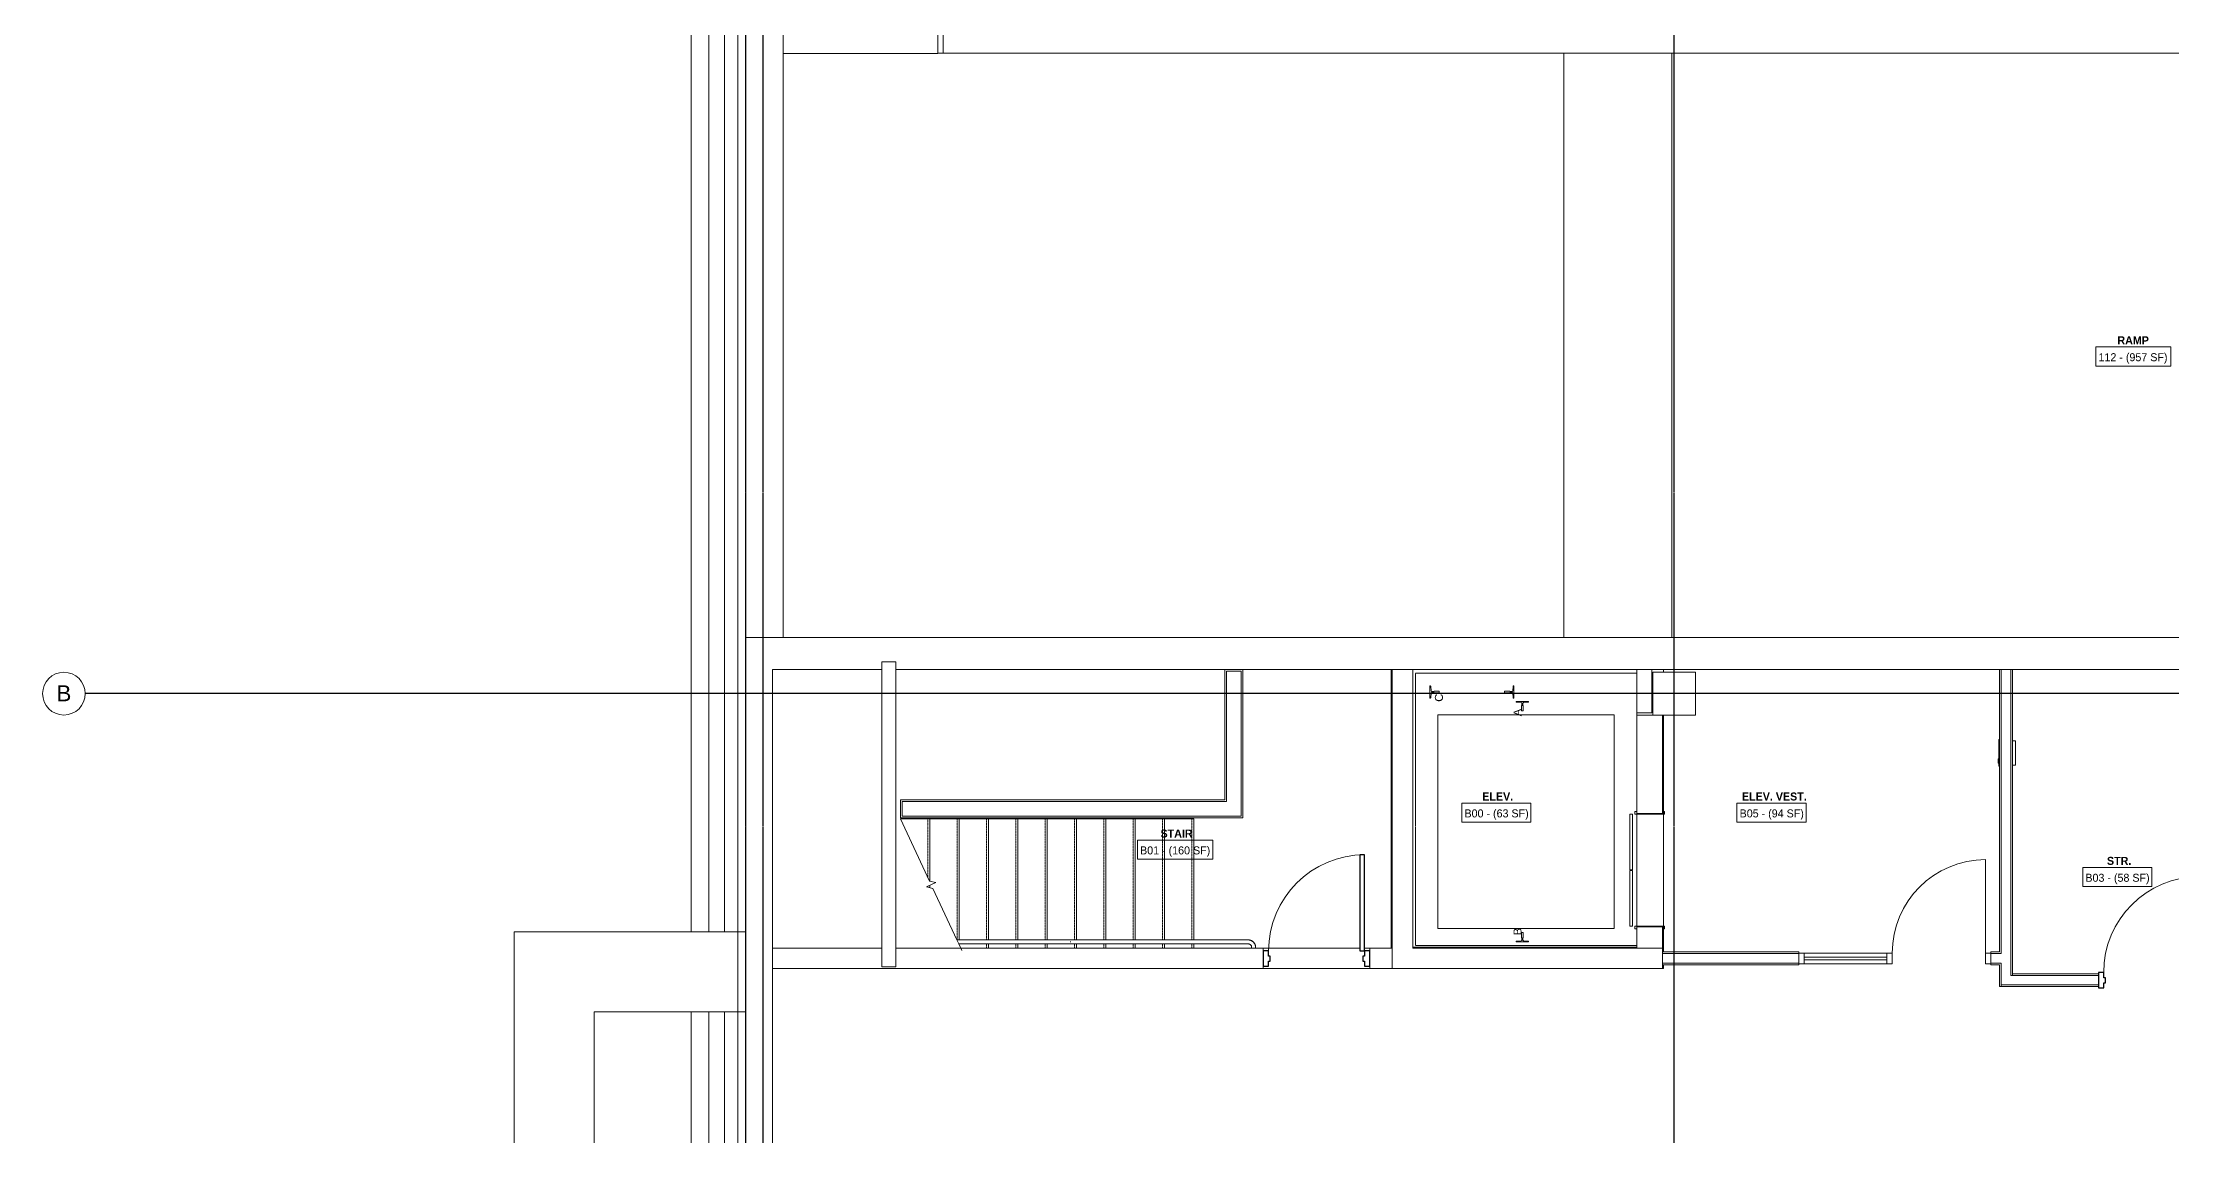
# Model space of a CAD drawing. Header units: inches. Extents: x -4093 to -1777, y 9773 to 12264.
# Drawn here: x -4093 to -3295, y 11370 to 11779 of the extents above; entities that cross this region are included whole.
import ezdxf

# ---------------------------------------------------------------- set-up
doc = ezdxf.new("R2010")
doc.units = ezdxf.units.IN
doc.header["$MEASUREMENT"] = 0
for name, pattern in [('Dash', [0.25, 0.125, -0.125]), ('Grid Line 1_2_', [0.875, 0.5, -0.125, 0.125, -0.125]), ('Overhead 1_16_', [0.101562, 0.0625, -0.039062])]:
    doc.linetypes.add(name, pattern=pattern)
for name, color, linetype, lineweight in [('0-1', 7, 'Continuous', 5), ('0-2', 7, 'Continuous', 9), ('0-3', 8, 'Continuous', 9), ('0-4', 165, 'Continuous', 5), ('A-ANNO-NOTE', 131, 'Continuous', 9), ('A-AREA-IDEN', 2, 'Continuous', 9), ('A-DETL-GENF-1', 7, 'Continuous', 9), ('A-DETL-GENF-HDLN-1', 7, 'Dash', 9), ('A-DOOR-1', 10, 'Continuous', 30), ('A-DOOR-2', 7, 'Continuous', 9), ('A-DOOR-FRAM-1', 10, 'Continuous', 30), ('A-FLOR-1', 7, 'Continuous', 9), ('A-FLOR-2', 192, 'Continuous', 9), ('A-FLOR-HRAL-1', 7, 'Continuous', 9), ('A-GLAZ-CURT-1', 7, 'Continuous', 9), ('A-GLAZ-CWMG-1', 7, 'Continuous', 9), ('A-WALL-1', 250, 'Continuous', 18), ('A-WALL-2', 7, 'Continuous', 9), ('E-FIRE-1', 7, 'Continuous', 9), ('I-WALL-1', 7, 'Continuous', 9), ('Q-SPCQ-1', 7, 'Continuous', 9), ('S-BEAM-1', 7, 'Continuous', 9), ('S-COLS-1', 7, 'Continuous', 9), ('S-FNDN-1', 7, 'Continuous', 9), ('S-FNDN-2', 32, 'Continuous', 9), ('S-GRID-1', 1, 'Grid Line 1_2_', 30), ('S-GRID-IDEN', 1, 'Continuous', 9), ('S-GRID-IDEN-1', 147, 'Continuous', 9), ('S-STRS-1', 7, 'Continuous', 9), ('S-STRS-2', 7, 'Overhead 1_16_', 9), ('S-STRS-MBND-1', 7, 'Continuous', 9)]:
    doc.layers.add(name, color=color, linetype=linetype, lineweight=lineweight)
doc.styles.add('Arial', font='arial.ttf', dxfattribs={"height": 3})
doc.styles.add('Arial_1', font='arial.ttf', dxfattribs={"height": 6})
doc.styles.add('Century Gothic', font='ufonts.com_century-gothic.ttf', dxfattribs={"height": 3})
doc.styles.add('Century Gothic_B', font='GOTHICB.TTF', dxfattribs={"height": 3})

# ---------------------------------------------------------------- blocks, each defined once
blk = doc.blocks.new('HOLLOW METAL - HM - METAL LEAF - 3-0 x 7-0-2191985-BACKGROUND - BASEMENT')
at = {"layer": 'A-DOOR-1'}
for p, q in [((18, 39.125), (16.25, 39.125)), ((16.25, 39.125), (16.25, 3.125)), ((18, 3.125), (18, 39.125)), ((16.25, 3.125), (18, 3.125))]:
    blk.add_line(p, q, dxfattribs=at)
at = {"layer": 'A-DOOR-2'}
blk.add_arc((18, 3.125), 36, 90, 180, dxfattribs=at)
at = {"layer": 'A-DOOR-FRAM-1'}
for p, q in [((-18, 3.125), (-20, 3.125)), ((-20, 3.125), (-20, -2.625)), ((-18, 1.1875), (-18, 3.125)), ((-17.375, 1.1875), (-18, 1.1875)), ((-17.375, -0.6875), (-17.375, 1.1875)), ((18, 1.1875), (17.375, 1.1875)), ((17.375, 1.1875), (17.375, -0.6875)), ((18, 3.125), (18, 1.1875)), ((20, 3.125), (18, 3.125)), ((20, -2.625), (20, 3.125)), ((-20, -2.625), (-18, -2.625)), ((-18, -2.625), (-18, -0.6875)), ((-18, -0.6875), (-17.375, -0.6875)), ((17.375, -0.6875), (18, -0.6875)), ((18, -0.6875), (18, -2.625)), ((18, -2.625), (20, -2.625))]:
    blk.add_line(p, q, dxfattribs=at)
blk = doc.blocks.new('104416 - Fire Extinguishers - Wall - Class A - Light - 2A-2357646-BACKGROUND - BASEMENT')
at = {"layer": 'E-FIRE-1'}
for p, q in [((13.19, 2.69), (13.19, 2.44)), ((23.19, 2.69), (13.19, 2.69)), ((13.19, 2.69), (23.19, 2.69)), ((13.19, 2.69), (13.19, 2.44)), ((14.41, 2.94), (14.44, 2.94)), ((14.41, 2.69), (14.41, 2.94)), ((14.44, 2.94), (14.84, 2.94)), ((14.44, 2.69), (14.44, 2.94)), ((14.84, 2.94), (15.03, 2.94)), ((14.84, 2.69), (14.84, 2.94)), ((15.03, 2.94), (15.11, 2.94)), ((15.03, 2.69), (15.03, 2.94)), ((15.11, 2.94), (15.24, 2.94)), ((15.11, 2.69), (15.11, 2.94)), ((15.24, 2.94), (15.51, 2.94)), ((15.24, 2.69), (15.24, 2.94)), ((15.51, 2.94), (15.73, 2.94)), ((15.51, 2.69), (15.51, 2.94)), ((15.73, 2.94), (15.87, 2.94)), ((15.73, 2.69), (15.73, 2.94)), ((15.87, 2.94), (15.91, 2.94)), ((15.87, 2.69), (15.87, 2.94)), ((15.91, 2.94), (15.94, 2.94)), ((15.91, 2.69), (15.91, 2.94)), ((15.94, 2.69), (15.94, 2.94)), ((23.19, 2.44), (23.19, 2.69)), ((23.19, 2.44), (23.19, 2.69)), ((13.63, -3.56), (13.63, -2.44)), ((22.75, -3.56), (13.63, -3.56)), ((22.75, -2.44), (22.75, -3.56))]:
    blk.add_line(p, q, dxfattribs=at)
blk = doc.blocks.new('System Panel - Glazed - 1HR-2359082-BACKGROUND - BASEMENT')
at = {"layer": 'A-GLAZ-CURT-1'}
for p, q in [((15.5, 0.5), (-15.5, 0.5)), ((-15.5, 0.5), (-15.5, -0.5)), ((15.5, -0.5), (15.5, 0.5)), ((-15.5, -0.5), (15.5, -0.5))]:
    blk.add_line(p, q, dxfattribs=at)
blk = doc.blocks.new('Rectangular Mullion - 2_ x 4_ - INTERIOR - 1HR RATED-2359107-BACKGROUND - BASEMENT')
at = {"layer": 'A-GLAZ-CWMG-1'}
for p, q in [((-2, 2), (0, 2)), ((-2, -2), (-2, 2)), ((0, 2), (0, -2)), ((0, -2), (-2, -2))]:
    blk.add_line(p, q, dxfattribs=at)
blk = doc.blocks.new('Rectangular Mullion - 2_ x 4_ - INTERIOR - 1HR RATED-2359084-BACKGROUND - BASEMENT')
at = {"layer": 'A-GLAZ-CWMG-1'}
for p, q in [((0, 2), (-2, 2)), ((-2, 2), (-2, -2)), ((0, -2), (0, 2)), ((-2, -2), (0, -2))]:
    blk.add_line(p, q, dxfattribs=at)
blk = doc.blocks.new('STOREFRONT DOOR - ALUM_ STILE W_ GLASS INSET - 1HR-2388335-BACKGROUND - BASEMENT')
at = {"layer": 'A-DOOR-2'}
blk.add_line((-17.5, -2), (-17.5, -37), dxfattribs=at)
blk.add_arc((-17.5, -2), 35, 270, 360, dxfattribs=at)
blk = doc.blocks.new('Rectangular Mullion - 2_ x 4_ - INTERIOR - 1HR RATED-2359079-BACKGROUND - BASEMENT')
at = {"layer": 'A-GLAZ-CWMG-1'}
for p, q in [((-1, 2), (1, 2)), ((-1, -2), (-1, 2)), ((1, 2), (1, -2)), ((1, -2), (-1, -2))]:
    blk.add_line(p, q, dxfattribs=at)
blk = doc.blocks.new('Rectangular Mullion - 2_ x 4_ - INTERIOR - 1HR RATED-2359081-BACKGROUND - BASEMENT')
at = {"layer": 'A-GLAZ-CWMG-1'}
for p, q in [((-3401.54, 11438), (-3432.54, 11438)), ((-3401.54, 11434), (-3432.54, 11434))]:
    blk.add_line(p, q, dxfattribs=at)
blk = doc.blocks.new('CTR - 1st Phase - Common Walls_rvt-1-BACKGROUND - BASEMENT')
at = {"layer": 'A-WALL-1'}
for p, q in [((-3358.71, 11437.81), (-3358.71, 11544.19)), ((-3355.09, 11429.55), (-3355.09, 11544.19)), ((-3434.54, 11437.81), (-3485.7, 11437.81)), ((-3359.34, 11437.81), (-3362.54, 11437.81)), ((-3358.71, 11437.81), (-3359.34, 11437.81)), ((-3434.54, 11434.19), (-3485.7, 11434.19)), ((-3359.34, 11434.19), (-3362.54, 11434.19)), ((-3358.71, 11434.19), (-3359.34, 11434.19)), ((-3358.71, 11426.05), (-3358.71, 11434.19)), ((-3354.46, 11429.55), (-3355.09, 11429.55)), ((-3354.46, 11430.18), (-3354.46, 11429.55)), ((-3322.27, 11429.55), (-3354.46, 11429.55)), ((-3358.71, 11425.43), (-3358.71, 11426.05)), ((-3355.09, 11426.05), (-3358.71, 11426.05)), ((-3358.71, 11425.43), (-3358.71, 11426.05)), ((-3354.46, 11426.05), (-3355.09, 11426.05)), ((-3322.27, 11426.05), (-3354.46, 11426.05))]:
    blk.add_line(p, q, dxfattribs=at)
at = {"layer": 'I-WALL-1'}
for p, q in [((-3359.34, 11544.19), (-3359.34, 11438.44)), ((-3354.46, 11544.19), (-3359.34, 11544.19)), ((-3354.46, 11430.18), (-3354.46, 11544.19)), ((-3434.54, 11438.44), (-3485.7, 11438.44)), ((-3485.7, 11438.44), (-3485.7, 11433.56)), ((-3434.54, 11433.56), (-3434.54, 11438.44)), ((-3359.34, 11438.44), (-3362.54, 11438.44)), ((-3362.54, 11438.44), (-3362.54, 11433.56)), ((-3485.7, 11433.56), (-3434.54, 11433.56)), ((-3362.54, 11433.56), (-3359.34, 11433.56)), ((-3359.34, 11433.56), (-3359.34, 11425.43)), ((-3322.27, 11430.18), (-3354.46, 11430.18)), ((-3359.34, 11425.43), (-3358.71, 11425.43)), ((-3358.71, 11425.43), (-3354.46, 11425.43)), ((-3354.46, 11425.43), (-3322.27, 11425.43))]:
    blk.add_line(p, q, dxfattribs=at)
at = {"layer": '0-2'}
for name, p, rotation in [('104416 - Fire Extinguishers - Wall - Class A - Light - 2A-2357646-BACKGROUND - BASEMENT', (-3356.9, 11494.8), 90), ('STOREFRONT DOOR - ALUM_ STILE W_ GLASS INSET - 1HR-2388335-BACKGROUND - BASEMENT', (-3382.04, 11436), 180), ('Rectangular Mullion - 2_ x 4_ - INTERIOR - 1HR RATED-2359084-BACKGROUND - BASEMENT', (-3434.54, 11436), 180)]:
    blk.add_blockref(name, p, dxfattribs=dict(at, rotation=rotation))
for name, p in [('HOLLOW METAL - HM - METAL LEAF - 3-0 x 7-0-2191985-BACKGROUND - BASEMENT', (-3302.27, 11427.55)), ('Rectangular Mullion - 2_ x 4_ - INTERIOR - 1HR RATED-2359081-BACKGROUND - BASEMENT', (0, 0)), ('System Panel - Glazed - 1HR-2359082-BACKGROUND - BASEMENT', (-3417.04, 11436))]:
    blk.add_blockref(name, p, dxfattribs=at)
at = {"layer": '0-2', "extrusion": (0, 0, -1), "rotation": 180}
for name, p in [('Rectangular Mullion - 2_ x 4_ - INTERIOR - 1HR RATED-2359079-BACKGROUND - BASEMENT', (3400.54, 11436)), ('Rectangular Mullion - 2_ x 4_ - INTERIOR - 1HR RATED-2359107-BACKGROUND - BASEMENT', (3362.54, 11436))]:
    blk.add_blockref(name, p, dxfattribs=at)
blk = doc.blocks.new('Top Rail Type - Top Rail_Internal_-2658758-BACKGROUND - BASEMENT')
at = {"layer": 'A-FLOR-HRAL-1'}
for p, q in [((-3651.46, 11442.94), (-3709.05, 11442.94)), ((-3709.05, 11441.44), (-3651.46, 11441.44)), ((-3640.95, 11442.94), (-3650, 11442.94)), ((-3650, 11441.44), (-3640.95, 11441.44)), ((-3639.7, 11440.19), (-3639.7, 11439.81)), ((-3638.2, 11439.81), (-3638.2, 11440.19))]:
    blk.add_line(p, q, dxfattribs=at)
at = {"layer": 'A-FLOR-HRAL-1', "flags": 128}
for points in [[(-3707.65, 11442.08), (-3707.65, 11442.11), (-3707.65, 11442.27), (-3707.65, 11442.3)], [(-3651.46, 11442.94), (-3651.37, 11442.94), (-3651.27, 11442.94), (-3651.17, 11442.94), (-3651.07, 11442.94), (-3650.97, 11442.94), (-3650.86, 11442.94), (-3650.76, 11442.94), (-3650.65, 11442.94), (-3650.55, 11442.94), (-3650.44, 11442.94), (-3650.33, 11442.94), (-3650.22, 11442.94), (-3650.11, 11442.94), (-3650, 11442.94), (-3650, 11442.94)], [(-3650, 11441.44), (-3650.11, 11441.44), (-3650.22, 11441.44), (-3650.33, 11441.44), (-3650.44, 11441.44), (-3650.54, 11441.44), (-3650.65, 11441.44), (-3650.76, 11441.44), (-3650.86, 11441.44), (-3650.97, 11441.44), (-3651.07, 11441.44), (-3651.17, 11441.44), (-3651.27, 11441.44), (-3651.36, 11441.44), (-3651.46, 11441.44), (-3651.46, 11441.44)], [(-3638.2, 11440.19), (-3638.2, 11440.3), (-3638.21, 11440.41), (-3638.22, 11440.52), (-3638.23, 11440.63), (-3638.25, 11440.74), (-3638.28, 11440.84), (-3638.31, 11440.95), (-3638.34, 11441.05), (-3638.38, 11441.16), (-3638.42, 11441.26), (-3638.46, 11441.36), (-3638.51, 11441.46), (-3638.56, 11441.56), (-3638.62, 11441.65), (-3638.68, 11441.74), (-3638.74, 11441.83), (-3638.81, 11441.92), (-3638.88, 11442), (-3638.96, 11442.08), (-3639.03, 11442.16), (-3639.11, 11442.24), (-3639.2, 11442.31), (-3639.28, 11442.38), (-3639.37, 11442.44), (-3639.46, 11442.5), (-3639.56, 11442.56), (-3639.65, 11442.61), (-3639.75, 11442.66), (-3639.85, 11442.71), (-3639.95, 11442.75), (-3640.06, 11442.79), (-3640.16, 11442.82), (-3640.27, 11442.85), (-3640.37, 11442.88), (-3640.48, 11442.9), (-3640.59, 11442.92), (-3640.7, 11442.93), (-3640.81, 11442.94), (-3640.92, 11442.94), (-3640.95, 11442.94)], [(-3640.95, 11441.44), (-3640.9, 11441.44), (-3640.85, 11441.44), (-3640.8, 11441.43), (-3640.75, 11441.42), (-3640.7, 11441.41), (-3640.65, 11441.4), (-3640.6, 11441.39), (-3640.56, 11441.38), (-3640.51, 11441.36), (-3640.46, 11441.34), (-3640.42, 11441.32), (-3640.37, 11441.3), (-3640.33, 11441.27), (-3640.28, 11441.25), (-3640.24, 11441.22), (-3640.2, 11441.19), (-3640.16, 11441.16), (-3640.12, 11441.13), (-3640.09, 11441.1), (-3640.05, 11441.06), (-3640.02, 11441.02), (-3639.99, 11440.99), (-3639.95, 11440.95), (-3639.92, 11440.91), (-3639.9, 11440.86), (-3639.87, 11440.82), (-3639.85, 11440.78), (-3639.82, 11440.73), (-3639.8, 11440.69), (-3639.78, 11440.64), (-3639.77, 11440.6), (-3639.75, 11440.55), (-3639.74, 11440.5), (-3639.73, 11440.45), (-3639.72, 11440.4), (-3639.71, 11440.35), (-3639.7, 11440.3), (-3639.7, 11440.25), (-3639.7, 11440.2), (-3639.7, 11440.19)]]:
    blk.add_lwpolyline(points, dxfattribs=at)
blk = doc.blocks.new('Top Rail Type - Top Rail_Internal_-V11-BACKGROUND - BASEMENT')
at = {"layer": 'A-FLOR-HRAL-1'}
for p, q in [((-3750.2, 11442.94), (-3749.5, 11441.44)), ((-3651.06, 11442.94), (-3750.2, 11442.94)), ((-3651.06, 11441.44), (-3749.5, 11441.44)), ((-3650, 11442.94), (-3651.06, 11442.94)), ((-3650, 11441.44), (-3651.06, 11441.44)), ((-3640.95, 11442.94), (-3650, 11442.94)), ((-3640.95, 11441.44), (-3650, 11441.44)), ((-3639.7, 11439.81), (-3639.7, 11440.19)), ((-3638.2, 11439.81), (-3638.2, 11440.19))]:
    blk.add_line(p, q, dxfattribs=at)
for radius in [2.75, 1.25]:
    blk.add_arc((-3640.95, 11440.19), radius, 0, 90, dxfattribs=at)
blk = doc.blocks.new('LVL-Laminated Veneer Lumber - LVL 5_25_ X 14_-2703737-BACKGROUND - BASEMENT')
at = {"layer": 'S-BEAM-1'}
for p, q in [((-57.1875, -2.625), (-57.1875, 2.625)), ((57.1875, 2.625), (-57.1875, 2.625)), ((57.1875, 2.625), (57.1875, -2.625)), ((-57.1875, -2.625), (57.1875, -2.625))]:
    blk.add_line(p, q, dxfattribs=at)
blk = doc.blocks.new('EcoSpace Simplex Elevator Template - EcoSpace - 111241-2828890-BACKGROUND - BASEMENT')
at = {"layer": 'A-DETL-GENF-1'}
for p, q in [((-43.8, -39.87), (-43.8, -38.87)), ((-43.8, -38.87), (-22.92, -38.87)), ((-22.92, -39.87), (-43.8, -39.87)), ((-22.92, -38.87), (-22.92, -39.87)), ((-22.67, -39.87), (-22.67, -38.87)), ((-22.67, -38.87), (-1.79, -38.87)), ((-1.79, -39.87), (-22.67, -39.87)), ((-1.79, -38.87), (-1.79, -39.87)), ((-44.8, -40.75), (-44.8, -41.5)), ((-43.8, -40.75), (-44.8, -40.75)), ((-44.8, -41.5), (-44.05, -41.5)), ((-44.05, -41.5), (-44.05, -51.12)), ((-43.8, -51.87), (-43.8, -40.75)), ((-1.79, -40.75), (-0.79, -40.75)), ((-1.79, -51.87), (-1.79, -40.75)), ((-1.54, -41.5), (-1.54, -51.12)), ((-0.79, -41.5), (-1.54, -41.5)), ((-0.79, -40.75), (-0.79, -41.5)), ((-44.8, -51.12), (-44.8, -51.87)), ((-44.05, -51.12), (-44.8, -51.12)), ((-44.8, -51.87), (-43.8, -51.87)), ((-0.79, -51.87), (-1.79, -51.87)), ((-1.54, -51.12), (-0.79, -51.12)), ((-0.79, -51.12), (-0.79, -51.87))]:
    blk.add_line(p, q, dxfattribs=at)
at = {"layer": 'A-DETL-GENF-HDLN-1'}
for p, q in [((-51, -41.5), (-51, 41.5)), ((-51, 41.5), (51, 41.5)), ((51, 41.5), (51, -41.5)), ((-43.8, -41.5), (-51, -41.5)), ((51, -41.5), (-1.79, -41.5))]:
    blk.add_line(p, q, dxfattribs=at)
at = {"layer": 'Q-SPCQ-1'}
for p, q in [((-44.63, -33.09), (-44.63, 33.09)), ((-44.63, 33.09), (35.37, 33.09)), ((35.37, 33.09), (-44.63, 33.09)), ((-44.63, 33.09), (-44.63, -33.09)), ((35.37, 33.09), (35.37, -33.09)), ((35.37, -33.09), (35.37, 33.09)), ((46.22, 36.02), (41.69, 36.02)), ((41.69, 36.02), (41.69, 35.82)), ((41.77, 35.73), (43.57, 35.58)), ((43.67, 34.44), (43.67, 32.52)), ((43.67, 32.52), (44.24, 32.52)), ((43.78, 35.35), (43.78, 34.54)), ((44.14, 34.54), (44.14, 35.35)), ((44.24, 32.52), (44.24, 34.44)), ((44.34, 35.58), (46.14, 35.73)), ((46.22, 35.82), (46.22, 36.02)), ((44.24, 8.03), (43.67, 8.03)), ((43.67, 8.03), (43.67, 6.11)), ((44.24, 6.11), (44.24, 8.03)), ((-49.66, 3.64), (-49.66, -0.89)), ((-49.46, 3.64), (-49.66, 3.64)), ((-49.21, 1.77), (-49.37, 3.56)), ((-49.37, -0.8), (-49.21, 0.99)), ((-48.18, 1.56), (-48.99, 1.56)), ((-48.99, 1.2), (-48.18, 1.2)), ((-46.16, 1.66), (-48.08, 1.66)), ((-48.08, 1.09), (-46.16, 1.09)), ((-46.16, 1.09), (-46.16, 1.66)), ((38.83, 1.66), (36.91, 1.66)), ((36.91, 1.66), (36.91, 1.09)), ((36.91, 1.09), (38.83, 1.09)), ((39.74, 1.56), (38.93, 1.56)), ((38.93, 1.2), (39.74, 1.2)), ((40.12, 3.56), (39.97, 1.77)), ((39.97, 0.99), (40.12, -0.8)), ((40.41, 3.64), (40.21, 3.64)), ((40.41, -0.89), (40.41, 3.64)), ((41.69, 4.73), (41.69, 4.53)), ((41.69, 4.53), (46.22, 4.53)), ((43.57, 4.98), (41.77, 4.82)), ((43.78, 6.01), (43.78, 5.2)), ((44.14, 5.2), (44.14, 6.01)), ((46.14, 4.82), (44.34, 4.98)), ((46.22, 4.53), (46.22, 4.73)), ((-49.66, -0.89), (-49.46, -0.89)), ((40.21, -0.89), (40.41, -0.89)), ((35.37, -33.09), (-44.63, -33.09)), ((-44.63, -33.09), (35.37, -33.09))]:
    blk.add_line(p, q, dxfattribs=at)
for centre, radius, start, end in [((41.78, 35.82), 0.0906, 180, 222.5), ((41.78, 35.82), 0.0906, 180, 265), ((43.55, 35.35), 0.227, 0, 85), ((43.55, 35.35), 0.227, 0, 85), ((43.67, 34.54), 0.104, 270, 0), ((43.67, 34.54), 0.104, 270, 0), ((44.36, 35.35), 0.227, 95, 180), ((44.36, 35.35), 0.227, 95, 180), ((44.24, 34.54), 0.104, 180, 270), ((44.24, 34.54), 0.104, 180, 270), ((46.13, 35.82), 0.0906, 275, 0), ((46.13, 35.82), 0.0906, 317.5, 0), ((-49.46, 3.55), 0.0906, 47.5, 90), ((-49.46, 3.55), 0.0906, 5, 90), ((-48.99, 1.79), 0.227, 185, 270), ((-48.99, 1.79), 0.227, 185, 270), ((-48.99, 0.97), 0.227, 90, 175), ((-48.99, 0.97), 0.227, 90, 175), ((-48.18, 1.66), 0.104, 270, 0), ((-48.18, 1.66), 0.104, 270, 0), ((-48.18, 1.09), 0.104, 0, 90), ((-48.18, 1.09), 0.104, 0, 90), ((38.93, 1.66), 0.104, 180, 270), ((38.93, 1.66), 0.104, 180, 270), ((38.93, 1.09), 0.104, 90, 180), ((38.93, 1.09), 0.104, 90, 180), ((39.74, 1.79), 0.227, 270, 355), ((39.74, 1.79), 0.227, 270, 355), ((39.74, 0.97), 0.227, 5, 90), ((39.74, 0.97), 0.227, 5, 90), ((40.21, 3.55), 0.0906, 90, 175), ((40.21, 3.55), 0.0906, 90, 132.5), ((41.78, 4.73), 0.0906, 95, 180), ((41.78, 4.73), 0.0906, 137.5, 180), ((43.55, 5.2), 0.227, 275, 360), ((43.55, 5.2), 0.227, 275, 0), ((43.67, 6.01), 0.104, 0, 90), ((43.67, 6.01), 0.104, 0, 90), ((44.24, 6.01), 0.104, 90, 180), ((44.24, 6.01), 0.104, 90, 180), ((44.36, 5.2), 0.227, 180, 265), ((44.36, 5.2), 0.227, 180, 265), ((46.13, 4.73), 0.0906, 360, 85), ((46.13, 4.73), 0.0906, 0, 42.5), ((-49.46, -0.8), 0.0906, 270, 355), ((-49.46, -0.8), 0.0906, 270, 312.5), ((40.21, -0.8), 0.0906, 185, 270), ((40.21, -0.8), 0.0906, 227.5, 270)]:
    blk.add_arc(centre, radius, start, end, dxfattribs=at)
blk = doc.blocks.new('CTR - 1st Phase -Stairs _ Elevators_rvt-1-BACKGROUND - BASEMENT')
at = {"layer": 'A-WALL-1'}
for p, q in [((-3643.57, 11543.56), (-3649.07, 11543.56)), ((-3649.07, 11543.56), (-3649.07, 11494.75)), ((-3643.57, 11543.56), (-3643.57, 11489.25)), ((-3770.7, 11494.75), (-3770.7, 11489.25)), ((-3649.7, 11494.75), (-3770.7, 11494.75)), ((-3649.07, 11494.75), (-3649.7, 11494.75)), ((-3649.7, 11489.25), (-3770.7, 11489.25)), ((-3649.07, 11489.25), (-3649.7, 11489.25)), ((-3643.57, 11489.25), (-3649.07, 11489.25))]:
    blk.add_line(p, q, dxfattribs=at)
at = {"layer": 'I-WALL-1'}
for p, q in [((-3649.07, 11544.19), (-3649.7, 11544.19)), ((-3649.7, 11544.19), (-3649.7, 11495.38)), ((-3643.57, 11544.19), (-3649.07, 11544.19)), ((-3642.95, 11544.19), (-3643.57, 11544.19)), ((-3642.95, 11488.63), (-3642.95, 11544.19)), ((-3649.7, 11495.38), (-3771.32, 11495.38)), ((-3771.32, 11495.38), (-3771.32, 11494.75)), ((-3771.32, 11494.75), (-3771.32, 11489.25)), ((-3771.32, 11489.25), (-3771.32, 11488.63)), ((-3771.32, 11488.63), (-3649.7, 11488.63)), ((-3649.7, 11488.63), (-3643.57, 11488.63)), ((-3643.57, 11488.63), (-3642.95, 11488.63))]:
    blk.add_line(p, q, dxfattribs=at)
at = {"layer": 'S-FNDN-1'}
for p, q in [((-3495.32, 11527.19), (-3495.32, 11490.32)), ((-3485.7, 11527.19), (-3495.32, 11527.19)), ((-3485.7, 11490.32), (-3485.7, 11527.19)), ((-3495.32, 11490.32), (-3485.7, 11490.32)), ((-3495.32, 11447.81), (-3495.32, 11439.81)), ((-3485.7, 11447.81), (-3495.32, 11447.81)), ((-3485.7, 11439.81), (-3485.7, 11447.81)), ((-3495.32, 11439.81), (-3485.7, 11439.81))]:
    blk.add_line(p, q, dxfattribs=at)
at = {"layer": 'S-STRS-1'}
for p, q in [((-3760.32, 11488.24), (-3771.32, 11488.24)), ((-3749.32, 11488.24), (-3760.32, 11488.24)), ((-3760.32, 11464.94), (-3760.32, 11488.24)), ((-3738.32, 11488.24), (-3749.32, 11488.24)), ((-3749.32, 11442.94), (-3749.32, 11488.24)), ((-3727.32, 11488.24), (-3738.32, 11488.24)), ((-3738.32, 11442.94), (-3738.32, 11488.24)), ((-3716.32, 11488.24), (-3727.32, 11488.24)), ((-3727.32, 11442.94), (-3727.32, 11488.24)), ((-3705.32, 11488.24), (-3716.32, 11488.24)), ((-3716.32, 11442.94), (-3716.32, 11488.24)), ((-3694.32, 11488.24), (-3705.32, 11488.24)), ((-3705.32, 11442.94), (-3705.32, 11488.24)), ((-3683.32, 11488.24), (-3694.32, 11488.24)), ((-3694.32, 11442.94), (-3694.32, 11488.24)), ((-3672.32, 11488.24), (-3683.32, 11488.24)), ((-3683.32, 11442.94), (-3683.32, 11488.24)), ((-3661.32, 11488.24), (-3672.32, 11488.24)), ((-3672.32, 11442.94), (-3672.32, 11488.24)), ((-3661.32, 11442.94), (-3661.32, 11488.24)), ((-3760.32, 11462.53), (-3760.32, 11463.39)), ((-3749.32, 11441.06), (-3749.32, 11441.44)), ((-3738.32, 11439.81), (-3738.32, 11441.44)), ((-3727.32, 11439.81), (-3727.32, 11441.44)), ((-3716.32, 11439.81), (-3716.32, 11441.44)), ((-3705.32, 11439.81), (-3705.32, 11441.44)), ((-3694.32, 11439.81), (-3694.32, 11441.44)), ((-3683.32, 11439.81), (-3683.32, 11441.44)), ((-3672.32, 11439.81), (-3672.32, 11441.44)), ((-3661.32, 11439.81), (-3661.32, 11441.44))]:
    blk.add_line(p, q, dxfattribs=at)
at = {"layer": 'S-STRS-2'}
for p, q in [((-3761.07, 11466.26), (-3761.07, 11488.24)), ((-3750.07, 11442.94), (-3750.07, 11488.24)), ((-3739.07, 11442.94), (-3739.07, 11488.24)), ((-3728.07, 11442.94), (-3728.07, 11488.24)), ((-3717.07, 11442.94), (-3717.07, 11488.24)), ((-3706.07, 11442.94), (-3706.07, 11488.24)), ((-3695.07, 11442.94), (-3695.07, 11488.24)), ((-3684.07, 11442.94), (-3684.07, 11488.24)), ((-3673.07, 11442.94), (-3673.07, 11488.24)), ((-3662.07, 11442.94), (-3662.07, 11488.24)), ((-3761.07, 11462.71), (-3761.07, 11463.04)), ((-3739.07, 11439.81), (-3739.07, 11441.44)), ((-3728.07, 11439.81), (-3728.07, 11441.44)), ((-3717.07, 11439.81), (-3717.07, 11441.44)), ((-3706.07, 11439.81), (-3706.07, 11441.44)), ((-3695.07, 11439.81), (-3695.07, 11441.44)), ((-3684.07, 11439.81), (-3684.07, 11441.44)), ((-3673.07, 11439.81), (-3673.07, 11441.44)), ((-3662.07, 11439.81), (-3662.07, 11441.44))]:
    blk.add_line(p, q, dxfattribs=at)
at = {"layer": 'S-STRS-MBND-1'}
for p, q in [((-3771.32, 11488.24), (-3760.47, 11464.97)), ((-3758.14, 11464.41), (-3761.54, 11462.82)), ((-3761.54, 11462.82), (-3759.21, 11462.25)), ((-3760.47, 11464.97), (-3758.14, 11464.41)), ((-3759.21, 11462.25), (-3750.2, 11442.94)), ((-3749.5, 11441.44), (-3748.36, 11438.99))]:
    blk.add_line(p, q, dxfattribs=at)
at = {"layer": '0-2'}
for name, p, rotation in [('LVL-Laminated Veneer Lumber - LVL 5_25_ X 14_-2703737-BACKGROUND - BASEMENT', (-3775.7, 11489.98), 269.9999999999997), ('EcoSpace Simplex Elevator Template - EcoSpace - 111241-2828890-BACKGROUND - BASEMENT', (-3536.82, 11491.86), 89.99999999999991)]:
    blk.add_blockref(name, p, dxfattribs=dict(at, rotation=rotation))
for name in ['Top Rail Type - Top Rail_Internal_-V11-BACKGROUND - BASEMENT', 'Top Rail Type - Top Rail_Internal_-2658758-BACKGROUND - BASEMENT']:
    blk.add_blockref(name, (0, 0), dxfattribs=at)
at = {"layer": 'A-ANNO-NOTE', "char_height": 3, "attachment_point": 1, "rotation": 90, "style": 'Arial'}
for s, insert, width in [('C', (-3570.98, 11532.14), 3.737), ('A', (-3541.52, 11526.72), 3.434), ('B', (-3541.52, 11444.64), 3.434)]:
    blk.add_mtext(s, dxfattribs=dict(at, insert=insert, width=width))
blk = doc.blocks.new('Floors 1 - Floors 1-1684033-BACKGROUND - BASEMENT')
at = {"layer": 'A-FLOR-1'}
for p, q in [((-3757.32, 11774.99), (-3815.32, 11774.99)), ((-3815.32, 11774.99), (-3815.32, 11556.19)), ((-3522.64, 11775.19), (-3757.32, 11775.19)), ((-3757.32, 11775.19), (-3757.32, 11774.99)), ((-3522.64, 11556.19), (-3522.64, 11775.19)), ((-3815.32, 11556.19), (-3522.64, 11556.19))]:
    blk.add_line(p, q, dxfattribs=at)
blk = doc.blocks.new('Floors 2 - Floors 1-1909747-BACKGROUND - BASEMENT')
at = {"layer": 'A-FLOR-1'}
for p, q in [((-3757.32, 11831.19), (-3815.32, 11831.19)), ((-3815.32, 11831.19), (-3815.32, 11774.99)), ((-3757.32, 11775.19), (-3757.32, 11831.19)), ((-3815.32, 11774.99), (-3757.32, 11774.99)), ((-3757.32, 11774.99), (-3757.32, 11775.19))]:
    blk.add_line(p, q, dxfattribs=at)
blk = doc.blocks.new('HOLLOW METAL1 - STAIR DOOR 3-0 x 7-0-2174402-BACKGROUND - BASEMENT')
at = {"layer": 'A-DOOR-1'}
for p, q in [((18, 39.0625), (16.25, 39.0625)), ((16.25, 39.0625), (16.25, 3.0625)), ((18, 3.0625), (18, 39.0625)), ((16.25, 3.0625), (18, 3.0625))]:
    blk.add_line(p, q, dxfattribs=at)
at = {"layer": 'A-DOOR-2'}
blk.add_arc((18, 3.0625), 36, 90, 180, dxfattribs=at)
at = {"layer": 'A-DOOR-FRAM-1'}
for p, q in [((-18, 3.0625), (-20, 3.0625)), ((-20, 3.0625), (-20, -2.6875)), ((-18, 1.125), (-18, 3.0625)), ((-17.375, 1.125), (-18, 1.125)), ((-17.375, -0.75), (-17.375, 1.125)), ((18, 1.125), (17.375, 1.125)), ((17.375, 1.125), (17.375, -0.75)), ((18, 3.0625), (18, 1.125)), ((20, 3.0625), (18, 3.0625)), ((20, -2.6875), (20, 3.0625)), ((-20, -2.6875), (-18, -2.6875)), ((-18, -2.6875), (-18, -0.75)), ((-18, -0.75), (-17.375, -0.75)), ((17.375, -0.75), (18, -0.75)), ((18, -0.75), (18, -2.6875)), ((18, -2.6875), (20, -2.6875))]:
    blk.add_line(p, q, dxfattribs=at)
blk = doc.blocks.new('Grid - Grid Head - Circle-1738874-BACKGROUND - BASEMENT')
at = {"layer": 'S-GRID-IDEN-1'}
for start, end in [(360, 180), (180, 360)]:
    blk.add_arc((0, 0), 0.25, start, end, dxfattribs=at)
blk = doc.blocks.new('CTR - 1st Phase - Structure_rvt-1-BACKGROUND - BASEMENT')
at = {"layer": 'A-FLOR-1'}
for p, q in [((-3522.64, 11775.19), (-3522.64, 11556.19)), ((-3482.21, 11775.19), (-3522.64, 11775.19)), ((-3482.21, 11556.19), (-3482.21, 11775.19)), ((-3522.64, 11556.19), (-3482.21, 11556.19))]:
    blk.add_line(p, q, dxfattribs=at)
at = {"layer": 'A-WALL-1'}
blk.add_line((-3489.7, 11544.19), (-3495.32, 11544.19), dxfattribs=at)
at = {"layer": 'A-WALL-2'}
for p, q in [((-3579.32, 11544.19), (-3586.95, 11544.19)), ((-3586.95, 11544.19), (-3586.95, 11432.19)), ((-3579.32, 11439.81), (-3579.32, 11544.19)), ((-3495.32, 11544.19), (-3495.32, 11528)), ((-3489.7, 11528), (-3489.7, 11544.19)), ((-3495.32, 11528), (-3489.7, 11528)), ((-3778.32, 11439.81), (-3819.32, 11439.81)), ((-3819.32, 11439.81), (-3819.32, 11432.19)), ((-3635.32, 11439.81), (-3773.07, 11439.81)), ((-3635.32, 11438.81), (-3635.32, 11439.81)), ((-3635.32, 11439.81), (-3599.07, 11439.81)), ((-3597.32, 11439.81), (-3595.32, 11439.81)), ((-3586.95, 11439.81), (-3595.32, 11439.81)), ((-3595.32, 11439.81), (-3595.32, 11438.81)), ((-3586.95, 11432.19), (-3586.95, 11439.81)), ((-3579.32, 11440.19), (-3495.32, 11440.19)), ((-3485.7, 11439.81), (-3579.32, 11439.81)), ((-3485.7, 11432.19), (-3485.7, 11439.81)), ((-3819.32, 11432.19), (-3635.32, 11432.19)), ((-3635.32, 11432.19), (-3635.32, 11433.06)), ((-3595.32, 11432.19), (-3635.32, 11432.19)), ((-3595.32, 11433.06), (-3595.32, 11432.19)), ((-3595.32, 11432.19), (-3586.95, 11432.19)), ((-3586.95, 11432.19), (-3579.32, 11432.19)), ((-3579.32, 11432.19), (-3485.7, 11432.19))]:
    blk.add_line(p, q, dxfattribs=at)
at = {"layer": 'S-COLS-1'}
for p, q in [((-3473.32, 11543.19), (-3489.32, 11543.19)), ((-3489.32, 11543.19), (-3489.32, 11543.11)), ((-3489.32, 11543.11), (-3489.32, 11527.27)), ((-3473.32, 11543.11), (-3473.32, 11543.19)), ((-3473.32, 11527.27), (-3473.32, 11543.11)), ((-3489.32, 11527.27), (-3489.32, 11527.19)), ((-3489.32, 11527.19), (-3473.32, 11527.19)), ((-3473.32, 11527.19), (-3473.32, 11527.27))]:
    blk.add_line(p, q, dxfattribs=at)
at = {"layer": 'S-FNDN-1'}
for p, q in [((-3829.32, 11831.19), (-3829.32, 11556.19)), ((-3815.32, 11556.19), (-3815.32, 11831.19)), ((-3755.32, 11787.19), (-3755.32, 11775.19)), ((-3755.32, 11775.19), (-3154.32, 11775.19)), ((-3819.32, 11556.19), (-3829.32, 11556.19)), ((-3829.32, 11556.19), (-3829.32, 9901.19)), ((-3829.32, 11556.19), (-3815.32, 11556.19)), ((-3599.32, 11556.19), (-3819.32, 11556.19)), ((-3433.32, 11556.19), (-3599.32, 11556.19)), ((-3154.32, 11556.19), (-3433.32, 11556.19)), ((-3819.32, 9901.19), (-3819.32, 11544.19)), ((-3819.32, 11544.19), (-3778.32, 11544.19)), ((-3773.07, 11544.19), (-3599.32, 11544.19)), ((-3599.32, 11544.19), (-3495.32, 11544.19)), ((-3489.7, 11544.19), (-3433.32, 11544.19)), ((-3433.32, 11544.19), (-3154.32, 11544.19)), ((-3495.32, 11527.19), (-3495.32, 11528)), ((-3495.32, 11447.81), (-3495.32, 11490.32)), ((-3886.12, 11445.99), (-3916.12, 11445.99)), ((-3916.12, 11445.99), (-3916.12, 11299.99)), ((-3829.32, 11445.99), (-3886.12, 11445.99)), ((-3829.32, 11415.99), (-3829.32, 11445.99)), ((-3886.12, 11329.99), (-3886.12, 11415.99)), ((-3886.12, 11415.99), (-3829.32, 11415.99))]:
    blk.add_line(p, q, dxfattribs=at)
at = {"layer": 'S-GRID-1'}
for p, q in [((-3829.32, 9772.61), (-3829.32, 12247.5)), ((-3822.82, 9772.61), (-3822.82, 12247.5)), ((-3481.32, 9772.61), (-3481.32, 12247.5)), ((-1777.25, 11535.19), (-4076.95, 11535.19))]:
    blk.add_line(p, q, dxfattribs=at)
at = {"layer": '0-3'}
for name, p in [('Floors 2 - Floors 1-1909747-BACKGROUND - BASEMENT', (0, 0)), ('Floors 1 - Floors 1-1684033-BACKGROUND - BASEMENT', (0, 0)), ('HOLLOW METAL1 - STAIR DOOR 3-0 x 7-0-2174402-BACKGROUND - BASEMENT', (-3615.32, 11435.75))]:
    blk.add_blockref(name, p, dxfattribs=at)
at = {"layer": '0-4', "xscale": 31.99999999999999, "yscale": 31.99999999999999, "zscale": 31.99999999999999, "rotation": 89.99999999999987}
blk.add_blockref('Grid - Grid Head - Circle-1738874-BACKGROUND - BASEMENT', (-4084.95, 11535.19), dxfattribs=at)
at = {"layer": 'S-GRID-IDEN', "insert": (-4087.75, 11538.32), "char_height": 6, "width": 6.767, "attachment_point": 1, "style": 'Arial_1'}
blk.add_mtext('B', dxfattribs=at)
blk = doc.blocks.new('Basic Wall _ 3_ XPS - ___-2578961-BACKGROUND - BASEMENT')
at = {"layer": 'S-FNDN-2'}
for p, q in [((-3849.82, 11445.99), (-3849.82, 12107.69)), ((-3843.24, 11445.99), (-3843.24, 12101.1)), ((-3837.27, 11445.99), (-3837.27, 12095.13)), ((-3849.82, 11032.11), (-3849.82, 11415.99)), ((-3843.24, 11032.11), (-3843.24, 11415.99)), ((-3837.27, 11032.11), (-3837.27, 11415.99))]:
    blk.add_line(p, q, dxfattribs=at)

msp = doc.modelspace()

# ---------------------------------------------------------------- linework, layer by layer
at = {"layer": 'A-AREA-IDEN', "flags": 128}
for points in [[(-3323.21, 11665.06), (-3295.04, 11665.06), (-3295.04, 11657.89), (-3323.21, 11657.89)], [(-3560.9, 11494.17), (-3534.97, 11494.17), (-3534.97, 11487), (-3560.9, 11487)], [(-3457.75, 11494.17), (-3431.83, 11494.17), (-3431.83, 11487), (-3457.75, 11487)], [(-3682.52, 11480.3), (-3654.26, 11480.3), (-3654.26, 11473.14), (-3682.52, 11473.14)], [(-3328.13, 11470.06), (-3302.2, 11470.06), (-3302.2, 11462.89), (-3328.13, 11462.89)]]:
    msp.add_lwpolyline(points, close=True, dxfattribs=at)
at = {"layer": 'A-FLOR-2'}
for p, q in [((-3587.32, 11439.81), (-3587.32, 11544.19)), ((-3485.32, 11544.19), (-3485.32, 11543.19)), ((-3485.32, 11527.19), (-3485.32, 11438.44)), ((-3635.32, 11439.81), (-3599.07, 11439.81)), ((-3597.32, 11439.81), (-3595.32, 11439.81)), ((-3595.32, 11432.19), (-3635.32, 11432.19)), ((-3485.32, 11432.19), (-3485.7, 11432.19)), ((-3485.32, 11433.56), (-3485.32, 11432.19))]:
    msp.add_line(p, q, dxfattribs=at)
at = {"layer": 'S-FNDN-2'}
for p, q in [((-3832.32, 12090.19), (-3832.32, 9891.19)), ((-3829.32, 9891.19), (-3829.32, 12087.19))]:
    msp.add_line(p, q, dxfattribs=at)

# ---------------------------------------------------------------- block references
at = {"layer": '0-1'}
for name in ['CTR - 1st Phase - Structure_rvt-1-BACKGROUND - BASEMENT', 'CTR - 1st Phase - Common Walls_rvt-1-BACKGROUND - BASEMENT', 'CTR - 1st Phase -Stairs _ Elevators_rvt-1-BACKGROUND - BASEMENT']:
    msp.add_blockref(name, (0, 0), dxfattribs=at)
at = {"layer": 'S-FNDN-2'}
msp.add_blockref('Basic Wall _ 3_ XPS - ___-2578961-BACKGROUND - BASEMENT', (0, 0), dxfattribs=at)

# ---------------------------------------------------------------- texts
at = {"layer": 'A-AREA-IDEN', "char_height": 3, "attachment_point": 1}
for s, insert, width, style in [('RAMP', (-3315.13, 11669.05), 14.443, 'Century Gothic_B'), ('112 - (957 SF)', (-3322.21, 11662.73), 31.613, 'Century Gothic'), ('ELEV.', (-3553.23, 11498.16), 12.726, 'Century Gothic_B'), ('ELEV. VEST.', (-3455.88, 11498.16), 26.765, 'Century Gothic_B'), ('STAIR', (-3673.85, 11484.29), 13.13, 'Century Gothic_B'), ('B00 - (63 SF)', (-3559.9, 11491.83), 28.886, 'Century Gothic'), ('B05 - (94 SF)', (-3456.75, 11491.83), 28.886, 'Century Gothic'), ('B01 - (160 SF)', (-3681.52, 11477.97), 31.714, 'Century Gothic'), ('STR.', (-3319.04, 11474.05), 9.292, 'Century Gothic_B'), ('B03 - (58 SF)', (-3327.13, 11467.72), 28.886, 'Century Gothic')]:
    msp.add_mtext(s, dxfattribs=dict(at, insert=insert, width=width, style=style))

doc.saveas('drawing.dxf')
